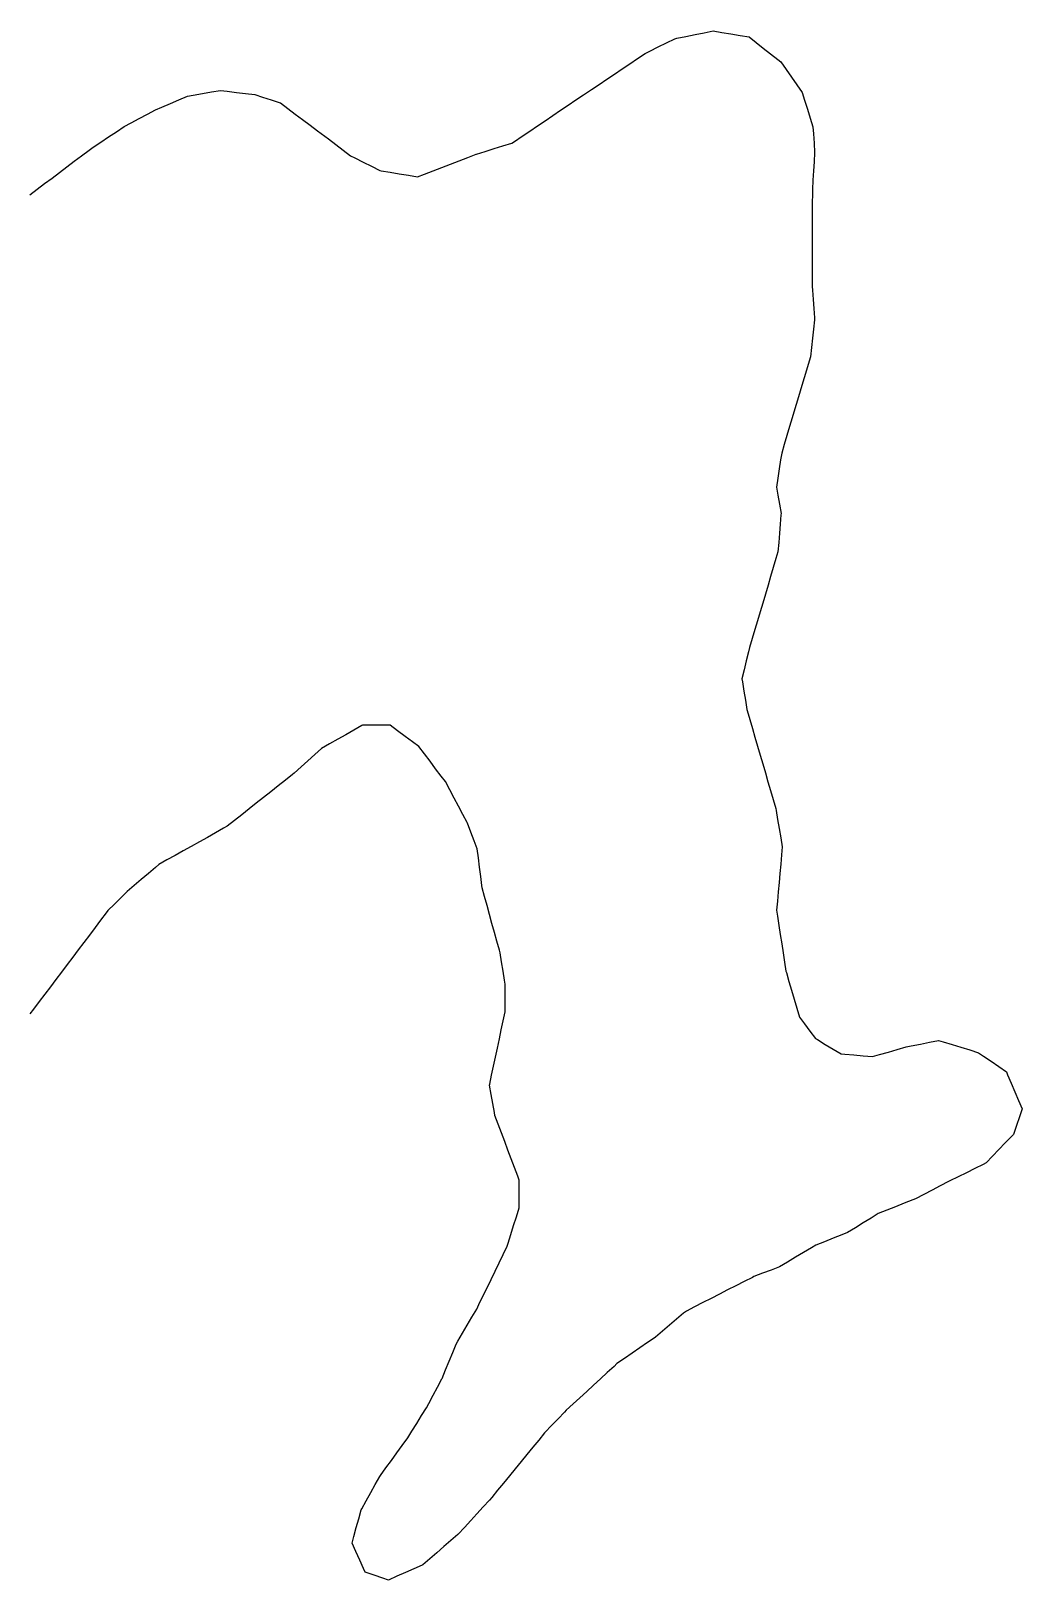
# Model space of a CAD drawing. Header units: millimetres. Extents: x 0 to 2762, y 6 to 2482.
# Drawn here: x 1859.3 to 1966.2, y 891.1 to 1058.2 of the extents above; entities that cross this region are included whole.
import ezdxf

# ---------------------------------------------------------------- set-up
doc = ezdxf.new("R2010")
doc.units = ezdxf.units.MM
doc.layers.add('ALL_HOLES', color=1, linetype='Continuous')
doc.layers.add('OUTLINE_ISLAND_01_HOLE_51', color=1, linetype='Continuous')

msp = doc.modelspace()

# ---------------------------------------------------------------- linework, layer by layer
at = {"layer": 'ALL_HOLES'}
msp.add_lwpolyline([(1859.213, 1040.5146), (1860.0114, 1041.1167), (1860.8098, 1041.7188), (1861.6083, 1042.3209), (1862.4067, 1042.923), (1863.2051, 1043.5251), (1864.0035, 1044.1272), (1864.802, 1044.7293), (1865.6004, 1045.3314), (1866.0548, 1045.638), (1866.8837, 1046.1973), (1867.7127, 1046.7567), (1868.5416, 1047.316), (1869.3705, 1047.8754), (1870.1287, 1048.2762), (1871.0128, 1048.7436), (1871.8968, 1049.211), (1872.7809, 1049.6784), (1873.4542, 1049.9711), (1874.3712, 1050.3699), (1875.2883, 1050.7686), (1876.2053, 1051.1674), (1876.8281, 1051.2722), (1877.8142, 1051.4383), (1878.8003, 1051.6043), (1879.7864, 1051.7704), (1880.4933, 1051.6858), (1881.4862, 1051.567), (1882.4791, 1051.4482), (1883.472, 1051.3294), (1884.3023, 1051.0587), (1885.2531, 1050.7488), (1886.2039, 1050.4389), (1886.2286, 1050.4204), (1887.0297, 1049.8219), (1887.8308, 1049.2234), (1888.6319, 1048.6248), (1889.4331, 1048.0263), (1890.2342, 1047.4278), (1890.6144, 1047.1387), (1891.4104, 1046.5334), (1892.2064, 1045.9282), (1893.0024, 1045.3229), (1893.7985, 1044.7176), (1894.2636, 1044.4832), (1895.1567, 1044.0332), (1896.0497, 1043.5832), (1896.9427, 1043.1332), (1897.0847, 1043.1093), (1898.0708, 1042.9436), (1899.057, 1042.7779), (1900.0432, 1042.6122), (1901.0294, 1042.4465), (1901.7675, 1042.7333), (1902.6996, 1043.0955), (1903.6317, 1043.4577), (1904.5638, 1043.8199), (1905.4959, 1044.1821), (1906.428, 1044.5443), (1907.3601, 1044.9065), (1907.3632, 1044.9074), (1908.3191, 1045.201), (1909.275, 1045.4947), (1910.231, 1045.7883), (1911.1869, 1046.0819), (1911.4699, 1046.2727), (1912.2991, 1046.8316), (1913.1283, 1047.3906), (1913.9575, 1047.9496), (1914.7867, 1048.5085), (1915.6159, 1049.0675), (1916.445, 1049.6264), (1917.2742, 1050.1854), (1918.1034, 1050.7444), (1918.9326, 1051.3033), (1919.7618, 1051.8623), (1920.591, 1052.4212), (1921.4202, 1052.9802), (1922.2494, 1053.5391), (1923.0786, 1054.0981), (1923.9078, 1054.6571), (1924.737, 1055.216), (1925.5662, 1055.775), (1926.0737, 1056.026), (1926.9701, 1056.4692), (1927.8665, 1056.9125), (1928.7629, 1057.3558), (1928.9882, 1057.4009), (1929.9688, 1057.5974), (1930.9493, 1057.7939), (1931.9298, 1057.9904), (1932.9103, 1058.187), (1933.8257, 1058.0339), (1934.8121, 1057.869), (1935.7984, 1057.704), (1936.7847, 1057.5391), (1937.5226, 1056.9569), (1938.3076, 1056.3374), (1939.0927, 1055.718), (1939.8777, 1055.0985), (1940.2032, 1054.8417), (1940.7767, 1054.0225), (1941.3502, 1053.2032), (1941.9236, 1052.384), (1942.4971, 1051.5647), (1942.7654, 1050.7063), (1943.0638, 1049.7519), (1943.3622, 1048.7975), (1943.6606, 1047.843), (1943.7091, 1047.0792), (1943.7724, 1046.0812), (1943.8357, 1045.0832), (1943.8353, 1045.0768), (1943.775, 1044.0786), (1943.7147, 1043.0804), (1943.6544, 1042.0822), (1943.594, 1041.084), (1943.5927, 1040.6047), (1943.5898, 1039.6047), (1943.587, 1038.6047), (1943.5842, 1037.6047), (1943.5814, 1036.6047), (1943.5785, 1035.6047), (1943.5757, 1034.6047), (1943.5729, 1033.6047), (1943.57, 1032.6047), (1943.5672, 1031.6047), (1943.5644, 1030.6047), (1943.5947, 1030.2283), (1943.675, 1029.2315), (1943.7553, 1028.2347), (1943.8356, 1027.238), (1943.8137, 1027.0246), (1943.712, 1026.0298), (1943.6102, 1025.035), (1943.5084, 1024.0402), (1943.4067, 1023.0453), (1943.1538, 1022.2006), (1942.8669, 1021.2427), (1942.5801, 1020.2847), (1942.2933, 1019.3267), (1942.0065, 1018.3687), (1941.7197, 1017.4107), (1941.4329, 1016.4527), (1941.1461, 1015.4947), (1940.8592, 1014.5368), (1940.5724, 1013.5788), (1940.2856, 1012.6208), (1940.177, 1011.9163), (1940.0246, 1010.928), (1939.8723, 1009.9396), (1939.7199, 1008.9513), (1939.8715, 1008.0992), (1940.0467, 1007.1147), (1940.2219, 1006.1302), (1940.21, 1005.983), (1940.129, 1004.9863), (1940.048, 1003.9896), (1939.9671, 1002.9929), (1939.8861, 1001.9962), (1939.6679, 1001.2611), (1939.3834, 1000.3025), (1939.0988, 999.3438), (1938.8142, 998.3852), (1938.5296, 997.4265), (1938.2451, 996.4679), (1937.9605, 995.5092), (1937.6759, 994.5505), (1937.3913, 993.5919), (1937.1068, 992.6332), (1936.8222, 991.6746), (1936.7065, 991.2028), (1936.4682, 990.2316), (1936.23, 989.2604), (1935.9917, 988.2892), (1936.0479, 987.9474), (1936.2101, 986.9606), (1936.3723, 985.9739), (1936.5345, 984.9871), (1936.5704, 984.8639), (1936.85, 983.9038), (1937.1297, 982.9437), (1937.4093, 981.9836), (1937.689, 981.0235), (1937.9686, 980.0634), (1938.2483, 979.1033), (1938.5279, 978.1432), (1938.8076, 977.1831), (1939.0872, 976.223), (1939.3669, 975.2629), (1939.6465, 974.3028), (1939.6817, 974.095), (1939.8484, 973.109), (1940.0152, 972.123), (1940.1819, 971.137), (1940.3487, 970.151), (1940.2709, 969.2897), (1940.1809, 968.2938), (1940.091, 967.2978), (1940.001, 966.3019), (1939.911, 965.3059), (1939.8211, 964.31), (1939.7311, 963.3141), (1939.83, 962.6742), (1939.9826, 961.6859), (1940.1353, 960.6976), (1940.2879, 959.7093), (1940.4406, 958.7211), (1940.5933, 957.7328), (1940.7459, 956.7445), (1940.7891, 956.5969), (1941.0699, 955.6371), (1941.3506, 954.6773), (1941.6314, 953.7175), (1941.9122, 952.7577), (1942.1929, 951.798), (1942.7375, 951.0722), (1943.3378, 950.2724), (1943.938, 949.4725), (1944.1327, 949.3575), (1944.9935, 948.8485), (1945.8543, 948.3396), (1946.7151, 947.8307), (1947.0832, 947.7976), (1948.0791, 947.708), (1949.0751, 947.6184), (1950.0711, 947.5288), (1950.8299, 947.7443), (1951.7919, 948.0175), (1952.7539, 948.2907), (1953.7158, 948.5639), (1954.2593, 948.6729), (1955.2397, 948.8696), (1956.2202, 949.0663), (1957.2007, 949.263), (1957.6976, 949.1122), (1958.6545, 948.8219), (1959.6114, 948.5315), (1960.5683, 948.2412), (1961.5253, 947.9508), (1962.0497, 947.5866), (1962.871, 947.0162), (1963.6924, 946.4458), (1964.5138, 945.8754), (1964.6431, 945.5697), (1965.0327, 944.6488), (1965.4223, 943.7278), (1965.812, 942.8068), (1966.2016, 941.8859), (1965.9174, 941.026), (1965.6036, 940.0765), (1965.2898, 939.1271), (1965.0982, 938.9285), (1964.4038, 938.2089), (1963.7095, 937.4893), (1963.0151, 936.7696), (1962.3207, 936.05), (1962.0051, 935.8929), (1961.1098, 935.4474), (1960.2146, 935.0018), (1959.3193, 934.5563), (1958.4241, 934.1107), (1958.2821, 934.037), (1957.3946, 933.5762), (1956.5071, 933.1154), (1955.6196, 932.6546), (1954.7321, 932.1938), (1954.4183, 932.0681), (1953.4901, 931.6962), (1952.5618, 931.3242), (1951.6336, 930.9523), (1950.7053, 930.5803), (1949.9339, 930.1069), (1949.0816, 929.5838), (1948.2294, 929.0607), (1947.3771, 928.5376), (1946.761, 928.2922), (1945.8321, 927.922), (1944.9031, 927.5519), (1943.9741, 927.1817), (1943.4956, 926.8965), (1942.6366, 926.3846), (1941.7776, 925.8726), (1940.9186, 925.3606), (1940.0596, 924.8487), (1939.152, 924.5016), (1938.218, 924.1444), (1937.284, 923.7872), (1937.1334, 923.7104), (1936.2425, 923.2562), (1935.3516, 922.802), (1934.4607, 922.3478), (1933.5697, 921.8937), (1932.6788, 921.4395), (1931.7879, 920.9853), (1930.897, 920.5311), (1930.0061, 920.0769), (1929.7172, 919.8309), (1928.9557, 919.1828), (1928.1942, 918.5346), (1927.4327, 917.8864), (1926.6713, 917.2382), (1926.6538, 917.2262), (1925.8285, 916.6614), (1925.0033, 916.0967), (1924.1781, 915.5319), (1923.3528, 914.9671), (1922.5276, 914.4023), (1922.2062, 914.1067), (1921.4701, 913.4298), (1920.7341, 912.7529), (1919.998, 912.076), (1919.2619, 911.3991), (1918.5259, 910.7222), (1917.7898, 910.0452), (1917.0538, 909.3683), (1916.8639, 909.1703), (1916.172, 908.4483), (1915.48, 907.7264), (1914.7881, 907.0044), (1914.7222, 906.9239), (1914.0891, 906.1499), (1913.4559, 905.3759), (1912.8227, 904.6019), (1912.1895, 903.8279), (1911.5563, 903.0539), (1910.9231, 902.2799), (1910.29, 901.5059), (1909.6568, 900.7319), (1909.0236, 899.9579), (1908.7741, 899.6836), (1908.1013, 898.9438), (1907.4285, 898.2039), (1906.7558, 897.4641), (1906.083, 896.7243), (1905.4102, 895.9845), (1905.3825, 895.9605), (1904.6263, 895.3062), (1903.8702, 894.6518), (1903.114, 893.9974), (1902.3578, 893.3431), (1901.6016, 892.6887), (1901.5373, 892.6604), (1900.6217, 892.2583), (1899.7061, 891.8562), (1898.7905, 891.4541), (1897.8749, 891.052), (1897.2754, 891.2559), (1896.3286, 891.578), (1895.3819, 891.9), (1895.1993, 892.3004), (1894.7843, 893.2103), (1894.3693, 894.1201), (1893.9543, 895.0299), (1894.1508, 895.7374), (1894.4184, 896.7009), (1894.686, 897.6644), (1894.9536, 898.628), (1895.0142, 898.7375), (1895.4983, 899.6125), (1895.9824, 900.4875), (1896.4664, 901.3625), (1896.9505, 902.2375), (1897.0272, 902.3434), (1897.6141, 903.153), (1898.201, 903.9627), (1898.7879, 904.7724), (1899.3748, 905.582), (1899.9617, 906.3917), (1900.403, 907.1001), (1900.9317, 907.9489), (1901.4605, 908.7977), (1901.9892, 909.6465), (1902.2347, 910.1062), (1902.7058, 910.9883), (1903.1768, 911.8704), (1903.6479, 912.7524), (1903.6713, 912.8094), (1904.0507, 913.7346), (1904.4301, 914.6599), (1904.8095, 915.5851), (1905.1889, 916.5103), (1905.3687, 916.8158), (1905.8761, 917.6775), (1906.3834, 918.5392), (1906.8908, 919.401), (1907.3982, 920.2627), (1907.6447, 920.7744), (1908.0788, 921.6753), (1908.5129, 922.5762), (1908.947, 923.477), (1909.381, 924.3779), (1909.8151, 925.2788), (1910.2492, 926.1797), (1910.6833, 927.0806), (1910.7805, 927.3896), (1911.0806, 928.3435), (1911.3807, 929.2974), (1911.6808, 930.2513), (1911.9809, 931.2052), (1911.9819, 932.1929), (1911.9829, 933.1929), (1911.984, 934.1929), (1911.8263, 934.6129), (1911.4749, 935.5491), (1911.1235, 936.4854), (1910.7721, 937.4216), (1910.4207, 938.3578), (1910.0693, 939.294), (1909.7178, 940.2302), (1909.3664, 941.1665), (1909.3095, 941.4859), (1909.1341, 942.4704), (1908.9587, 943.4549), (1908.7832, 944.4393), (1908.8038, 944.5362), (1909.0119, 945.5143), (1909.22, 946.4925), (1909.4281, 947.4706), (1909.6362, 948.4487), (1909.8443, 949.4268), (1910.0524, 950.4049), (1910.2605, 951.383), (1910.4686, 952.3611), (1910.4698, 953.3408), (1910.471, 954.3408), (1910.4722, 955.3408), (1910.4022, 955.7676), (1910.2405, 956.7544), (1910.0787, 957.7412), (1909.917, 958.7281), (1909.8421, 959.0009), (1909.5773, 959.9652), (1909.3124, 960.9295), (1909.0476, 961.8938), (1908.7828, 962.8581), (1908.518, 963.8224), (1908.2532, 964.7867), (1907.9884, 965.751), (1907.9591, 965.9825), (1907.8338, 966.9746), (1907.7084, 967.9668), (1907.5831, 968.9589), (1907.4578, 969.951), (1907.1293, 970.8241), (1906.7772, 971.76), (1906.4251, 972.696), (1906.3815, 972.778), (1905.9124, 973.6612), (1905.4433, 974.5443), (1904.9742, 975.4275), (1904.5051, 976.3106), (1904.036, 977.1938), (1903.578, 977.7968), (1902.9732, 978.5931), (1902.3684, 979.3895), (1901.7636, 980.1858), (1901.1587, 980.9822), (1900.4773, 981.4863), (1899.6734, 982.0811), (1898.8695, 982.6758), (1898.0656, 983.2706), (1897.0934, 983.2747), (1896.0934, 983.279), (1895.0934, 983.2832), (1895.0182, 983.2406), (1894.1481, 982.7477), (1893.278, 982.2548), (1892.4079, 981.7619), (1891.5378, 981.269), (1890.6677, 980.7762), (1889.9385, 980.1175), (1889.1965, 979.4472), (1888.4544, 978.7768), (1887.7123, 978.1065), (1887.5488, 977.9766), (1886.7659, 977.3544), (1885.9831, 976.7322), (1885.2002, 976.11), (1884.4173, 975.4878), (1883.6344, 974.8657), (1882.8516, 974.2435), (1882.0687, 973.6213), (1881.2858, 972.9991), (1880.503, 972.3769), (1880.1123, 972.1585), (1879.2395, 971.6704), (1878.3667, 971.1823), (1877.4939, 970.6942), (1876.6211, 970.2061), (1875.7483, 969.718), (1874.8755, 969.2299), (1874.0028, 968.7418), (1873.13, 968.2537), (1872.7602, 967.9408), (1871.9969, 967.2949), (1871.2335, 966.6489), (1870.4701, 966.0029), (1869.7067, 965.357), (1869.0452, 964.6974), (1868.337, 963.9914), (1867.6288, 963.2853), (1867.4449, 963.0413), (1866.843, 962.2428), (1866.2411, 961.4442), (1865.6393, 960.6456), (1865.0374, 959.847), (1864.4355, 959.0484), (1863.8336, 958.2498), (1863.2317, 957.4512), (1862.6299, 956.6526), (1862.028, 955.8541), (1861.4261, 955.0555), (1860.8242, 954.2569), (1860.2224, 953.4583), (1859.6205, 952.6597), (1859.2121, 952.1527)], dxfattribs=at)
at = {"layer": 'OUTLINE_ISLAND_01_HOLE_51'}
msp.add_lwpolyline([(1859.213, 1040.5146), (1860.0114, 1041.1167), (1860.8098, 1041.7188), (1861.6083, 1042.3209), (1862.4067, 1042.923), (1863.2051, 1043.5251), (1864.0035, 1044.1272), (1864.802, 1044.7293), (1865.6004, 1045.3314), (1866.0548, 1045.638), (1866.8837, 1046.1973), (1867.7127, 1046.7567), (1868.5416, 1047.316), (1869.3705, 1047.8754), (1870.1287, 1048.2762), (1871.0128, 1048.7436), (1871.8968, 1049.211), (1872.7809, 1049.6784), (1873.4542, 1049.9711), (1874.3712, 1050.3699), (1875.2883, 1050.7686), (1876.2053, 1051.1674), (1876.8281, 1051.2722), (1877.8142, 1051.4383), (1878.8003, 1051.6043), (1879.7864, 1051.7704), (1880.4933, 1051.6858), (1881.4862, 1051.567), (1882.4791, 1051.4482), (1883.472, 1051.3294), (1884.3023, 1051.0587), (1885.2531, 1050.7488), (1886.2039, 1050.4389), (1886.2286, 1050.4204), (1887.0297, 1049.8219), (1887.8308, 1049.2234), (1888.6319, 1048.6248), (1889.4331, 1048.0263), (1890.2342, 1047.4278), (1890.6144, 1047.1387), (1891.4104, 1046.5334), (1892.2064, 1045.9282), (1893.0024, 1045.3229), (1893.7985, 1044.7176), (1894.2636, 1044.4832), (1895.1567, 1044.0332), (1896.0497, 1043.5832), (1896.9427, 1043.1332), (1897.0847, 1043.1093), (1898.0708, 1042.9436), (1899.057, 1042.7779), (1900.0432, 1042.6122), (1901.0294, 1042.4465), (1901.7675, 1042.7333), (1902.6996, 1043.0955), (1903.6317, 1043.4577), (1904.5638, 1043.8199), (1905.4959, 1044.1821), (1906.428, 1044.5443), (1907.3601, 1044.9065), (1907.3632, 1044.9074), (1908.3191, 1045.201), (1909.275, 1045.4947), (1910.231, 1045.7883), (1911.1869, 1046.0819), (1911.4699, 1046.2727), (1912.2991, 1046.8316), (1913.1283, 1047.3906), (1913.9575, 1047.9496), (1914.7867, 1048.5085), (1915.6159, 1049.0675), (1916.445, 1049.6264), (1917.2742, 1050.1854), (1918.1034, 1050.7444), (1918.9326, 1051.3033), (1919.7618, 1051.8623), (1920.591, 1052.4212), (1921.4202, 1052.9802), (1922.2494, 1053.5391), (1923.0786, 1054.0981), (1923.9078, 1054.6571), (1924.737, 1055.216), (1925.5662, 1055.775), (1926.0737, 1056.026), (1926.9701, 1056.4692), (1927.8665, 1056.9125), (1928.7629, 1057.3558), (1928.9882, 1057.4009), (1929.9688, 1057.5974), (1930.9493, 1057.7939), (1931.9298, 1057.9904), (1932.9103, 1058.187), (1933.8257, 1058.0339), (1934.8121, 1057.869), (1935.7984, 1057.704), (1936.7847, 1057.5391), (1937.5226, 1056.9569), (1938.3076, 1056.3374), (1939.0927, 1055.718), (1939.8777, 1055.0985), (1940.2032, 1054.8417), (1940.7767, 1054.0225), (1941.3502, 1053.2032), (1941.9236, 1052.384), (1942.4971, 1051.5647), (1942.7654, 1050.7063), (1943.0638, 1049.7519), (1943.3622, 1048.7975), (1943.6606, 1047.843), (1943.7091, 1047.0792), (1943.7724, 1046.0812), (1943.8357, 1045.0832), (1943.8353, 1045.0768), (1943.775, 1044.0786), (1943.7147, 1043.0804), (1943.6544, 1042.0822), (1943.594, 1041.084), (1943.5927, 1040.6047), (1943.5898, 1039.6047), (1943.587, 1038.6047), (1943.5842, 1037.6047), (1943.5814, 1036.6047), (1943.5785, 1035.6047), (1943.5757, 1034.6047), (1943.5729, 1033.6047), (1943.57, 1032.6047), (1943.5672, 1031.6047), (1943.5644, 1030.6047), (1943.5947, 1030.2283), (1943.675, 1029.2315), (1943.7553, 1028.2347), (1943.8356, 1027.238), (1943.8137, 1027.0246), (1943.712, 1026.0298), (1943.6102, 1025.035), (1943.5084, 1024.0402), (1943.4067, 1023.0453), (1943.1538, 1022.2006), (1942.8669, 1021.2427), (1942.5801, 1020.2847), (1942.2933, 1019.3267), (1942.0065, 1018.3687), (1941.7197, 1017.4107), (1941.4329, 1016.4527), (1941.1461, 1015.4947), (1940.8592, 1014.5368), (1940.5724, 1013.5788), (1940.2856, 1012.6208), (1940.177, 1011.9163), (1940.0246, 1010.928), (1939.8723, 1009.9396), (1939.7199, 1008.9513), (1939.8715, 1008.0992), (1940.0467, 1007.1147), (1940.2219, 1006.1302), (1940.21, 1005.983), (1940.129, 1004.9863), (1940.048, 1003.9896), (1939.9671, 1002.9929), (1939.8861, 1001.9962), (1939.6679, 1001.2611), (1939.3834, 1000.3025), (1939.0988, 999.3438), (1938.8142, 998.3852), (1938.5296, 997.4265), (1938.2451, 996.4679), (1937.9605, 995.5092), (1937.6759, 994.5505), (1937.3913, 993.5919), (1937.1068, 992.6332), (1936.8222, 991.6746), (1936.7065, 991.2028), (1936.4682, 990.2316), (1936.23, 989.2604), (1935.9917, 988.2892), (1936.0479, 987.9474), (1936.2101, 986.9606), (1936.3723, 985.9739), (1936.5345, 984.9871), (1936.5704, 984.8639), (1936.85, 983.9038), (1937.1297, 982.9437), (1937.4093, 981.9836), (1937.689, 981.0235), (1937.9686, 980.0634), (1938.2483, 979.1033), (1938.5279, 978.1432), (1938.8076, 977.1831), (1939.0872, 976.223), (1939.3669, 975.2629), (1939.6465, 974.3028), (1939.6817, 974.095), (1939.8484, 973.109), (1940.0152, 972.123), (1940.1819, 971.137), (1940.3487, 970.151), (1940.2709, 969.2897), (1940.1809, 968.2938), (1940.091, 967.2978), (1940.001, 966.3019), (1939.911, 965.3059), (1939.8211, 964.31), (1939.7311, 963.3141), (1939.83, 962.6742), (1939.9826, 961.6859), (1940.1353, 960.6976), (1940.2879, 959.7093), (1940.4406, 958.7211), (1940.5933, 957.7328), (1940.7459, 956.7445), (1940.7891, 956.5969), (1941.0699, 955.6371), (1941.3506, 954.6773), (1941.6314, 953.7175), (1941.9122, 952.7577), (1942.1929, 951.798), (1942.7375, 951.0722), (1943.3378, 950.2724), (1943.938, 949.4725), (1944.1327, 949.3575), (1944.9935, 948.8485), (1945.8543, 948.3396), (1946.7151, 947.8307), (1947.0832, 947.7976), (1948.0791, 947.708), (1949.0751, 947.6184), (1950.0711, 947.5288), (1950.8299, 947.7443), (1951.7919, 948.0175), (1952.7539, 948.2907), (1953.7158, 948.5639), (1954.2593, 948.6729), (1955.2397, 948.8696), (1956.2202, 949.0663), (1957.2007, 949.263), (1957.6976, 949.1122), (1958.6545, 948.8219), (1959.6114, 948.5315), (1960.5683, 948.2412), (1961.5253, 947.9508), (1962.0497, 947.5866), (1962.871, 947.0162), (1963.6924, 946.4458), (1964.5138, 945.8754), (1964.6431, 945.5697), (1965.0327, 944.6488), (1965.4223, 943.7278), (1965.812, 942.8068), (1966.2016, 941.8859), (1965.9174, 941.026), (1965.6036, 940.0765), (1965.2898, 939.1271), (1965.0982, 938.9285), (1964.4038, 938.2089), (1963.7095, 937.4893), (1963.0151, 936.7696), (1962.3207, 936.05), (1962.0051, 935.8929), (1961.1098, 935.4474), (1960.2146, 935.0018), (1959.3193, 934.5563), (1958.4241, 934.1107), (1958.2821, 934.037), (1957.3946, 933.5762), (1956.5071, 933.1154), (1955.6196, 932.6546), (1954.7321, 932.1938), (1954.4183, 932.0681), (1953.4901, 931.6962), (1952.5618, 931.3242), (1951.6336, 930.9523), (1950.7053, 930.5803), (1949.9339, 930.1069), (1949.0816, 929.5838), (1948.2294, 929.0607), (1947.3771, 928.5376), (1946.761, 928.2922), (1945.8321, 927.922), (1944.9031, 927.5519), (1943.9741, 927.1817), (1943.4956, 926.8965), (1942.6366, 926.3846), (1941.7776, 925.8726), (1940.9186, 925.3606), (1940.0596, 924.8487), (1939.152, 924.5016), (1938.218, 924.1444), (1937.284, 923.7872), (1937.1334, 923.7104), (1936.2425, 923.2562), (1935.3516, 922.802), (1934.4607, 922.3478), (1933.5697, 921.8937), (1932.6788, 921.4395), (1931.7879, 920.9853), (1930.897, 920.5311), (1930.0061, 920.0769), (1929.7172, 919.8309), (1928.9557, 919.1828), (1928.1942, 918.5346), (1927.4327, 917.8864), (1926.6713, 917.2382), (1926.6538, 917.2262), (1925.8285, 916.6614), (1925.0033, 916.0967), (1924.1781, 915.5319), (1923.3528, 914.9671), (1922.5276, 914.4023), (1922.2062, 914.1067), (1921.4701, 913.4298), (1920.7341, 912.7529), (1919.998, 912.076), (1919.2619, 911.3991), (1918.5259, 910.7222), (1917.7898, 910.0452), (1917.0538, 909.3683), (1916.8639, 909.1703), (1916.172, 908.4483), (1915.48, 907.7264), (1914.7881, 907.0044), (1914.7222, 906.9239), (1914.0891, 906.1499), (1913.4559, 905.3759), (1912.8227, 904.6019), (1912.1895, 903.8279), (1911.5563, 903.0539), (1910.9231, 902.2799), (1910.29, 901.5059), (1909.6568, 900.7319), (1909.0236, 899.9579), (1908.7741, 899.6836), (1908.1013, 898.9438), (1907.4285, 898.2039), (1906.7558, 897.4641), (1906.083, 896.7243), (1905.4102, 895.9845), (1905.3825, 895.9605), (1904.6263, 895.3062), (1903.8702, 894.6518), (1903.114, 893.9974), (1902.3578, 893.3431), (1901.6016, 892.6887), (1901.5373, 892.6604), (1900.6217, 892.2583), (1899.7061, 891.8562), (1898.7905, 891.4541), (1897.8749, 891.052), (1897.2754, 891.2559), (1896.3286, 891.578), (1895.3819, 891.9), (1895.1993, 892.3004), (1894.7843, 893.2103), (1894.3693, 894.1201), (1893.9543, 895.0299), (1894.1508, 895.7374), (1894.4184, 896.7009), (1894.686, 897.6644), (1894.9536, 898.628), (1895.0142, 898.7375), (1895.4983, 899.6125), (1895.9824, 900.4875), (1896.4664, 901.3625), (1896.9505, 902.2375), (1897.0272, 902.3434), (1897.6141, 903.153), (1898.201, 903.9627), (1898.7879, 904.7724), (1899.3748, 905.582), (1899.9617, 906.3917), (1900.403, 907.1001), (1900.9317, 907.9489), (1901.4605, 908.7977), (1901.9892, 909.6465), (1902.2347, 910.1062), (1902.7058, 910.9883), (1903.1768, 911.8704), (1903.6479, 912.7524), (1903.6713, 912.8094), (1904.0507, 913.7346), (1904.4301, 914.6599), (1904.8095, 915.5851), (1905.1889, 916.5103), (1905.3687, 916.8158), (1905.8761, 917.6775), (1906.3834, 918.5392), (1906.8908, 919.401), (1907.3982, 920.2627), (1907.6447, 920.7744), (1908.0788, 921.6753), (1908.5129, 922.5762), (1908.947, 923.477), (1909.381, 924.3779), (1909.8151, 925.2788), (1910.2492, 926.1797), (1910.6833, 927.0806), (1910.7805, 927.3896), (1911.0806, 928.3435), (1911.3807, 929.2974), (1911.6808, 930.2513), (1911.9809, 931.2052), (1911.9819, 932.1929), (1911.9829, 933.1929), (1911.984, 934.1929), (1911.8263, 934.6129), (1911.4749, 935.5491), (1911.1235, 936.4854), (1910.7721, 937.4216), (1910.4207, 938.3578), (1910.0693, 939.294), (1909.7178, 940.2302), (1909.3664, 941.1665), (1909.3095, 941.4859), (1909.1341, 942.4704), (1908.9587, 943.4549), (1908.7832, 944.4393), (1908.8038, 944.5362), (1909.0119, 945.5143), (1909.22, 946.4925), (1909.4281, 947.4706), (1909.6362, 948.4487), (1909.8443, 949.4268), (1910.0524, 950.4049), (1910.2605, 951.383), (1910.4686, 952.3611), (1910.4698, 953.3408), (1910.471, 954.3408), (1910.4722, 955.3408), (1910.4022, 955.7676), (1910.2405, 956.7544), (1910.0787, 957.7412), (1909.917, 958.7281), (1909.8421, 959.0009), (1909.5773, 959.9652), (1909.3124, 960.9295), (1909.0476, 961.8938), (1908.7828, 962.8581), (1908.518, 963.8224), (1908.2532, 964.7867), (1907.9884, 965.751), (1907.9591, 965.9825), (1907.8338, 966.9746), (1907.7084, 967.9668), (1907.5831, 968.9589), (1907.4578, 969.951), (1907.1293, 970.8241), (1906.7772, 971.76), (1906.4251, 972.696), (1906.3815, 972.778), (1905.9124, 973.6612), (1905.4433, 974.5443), (1904.9742, 975.4275), (1904.5051, 976.3106), (1904.036, 977.1938), (1903.578, 977.7968), (1902.9732, 978.5931), (1902.3684, 979.3895), (1901.7636, 980.1858), (1901.1587, 980.9822), (1900.4773, 981.4863), (1899.6734, 982.0811), (1898.8695, 982.6758), (1898.0656, 983.2706), (1897.0934, 983.2747), (1896.0934, 983.279), (1895.0934, 983.2832), (1895.0182, 983.2406), (1894.1481, 982.7477), (1893.278, 982.2548), (1892.4079, 981.7619), (1891.5378, 981.269), (1890.6677, 980.7762), (1889.9385, 980.1175), (1889.1965, 979.4472), (1888.4544, 978.7768), (1887.7123, 978.1065), (1887.5488, 977.9766), (1886.7659, 977.3544), (1885.9831, 976.7322), (1885.2002, 976.11), (1884.4173, 975.4878), (1883.6344, 974.8657), (1882.8516, 974.2435), (1882.0687, 973.6213), (1881.2858, 972.9991), (1880.503, 972.3769), (1880.1123, 972.1585), (1879.2395, 971.6704), (1878.3667, 971.1823), (1877.4939, 970.6942), (1876.6211, 970.2061), (1875.7483, 969.718), (1874.8755, 969.2299), (1874.0028, 968.7418), (1873.13, 968.2537), (1872.7602, 967.9408), (1871.9969, 967.2949), (1871.2335, 966.6489), (1870.4701, 966.0029), (1869.7067, 965.357), (1869.0452, 964.6974), (1868.337, 963.9914), (1867.6288, 963.2853), (1867.4449, 963.0413), (1866.843, 962.2428), (1866.2411, 961.4442), (1865.6393, 960.6456), (1865.0374, 959.847), (1864.4355, 959.0484), (1863.8336, 958.2498), (1863.2317, 957.4512), (1862.6299, 956.6526), (1862.028, 955.8541), (1861.4261, 955.0555), (1860.8242, 954.2569), (1860.2224, 953.4583), (1859.6205, 952.6597), (1859.2121, 952.1527)], dxfattribs=at)

doc.saveas('drawing.dxf')
